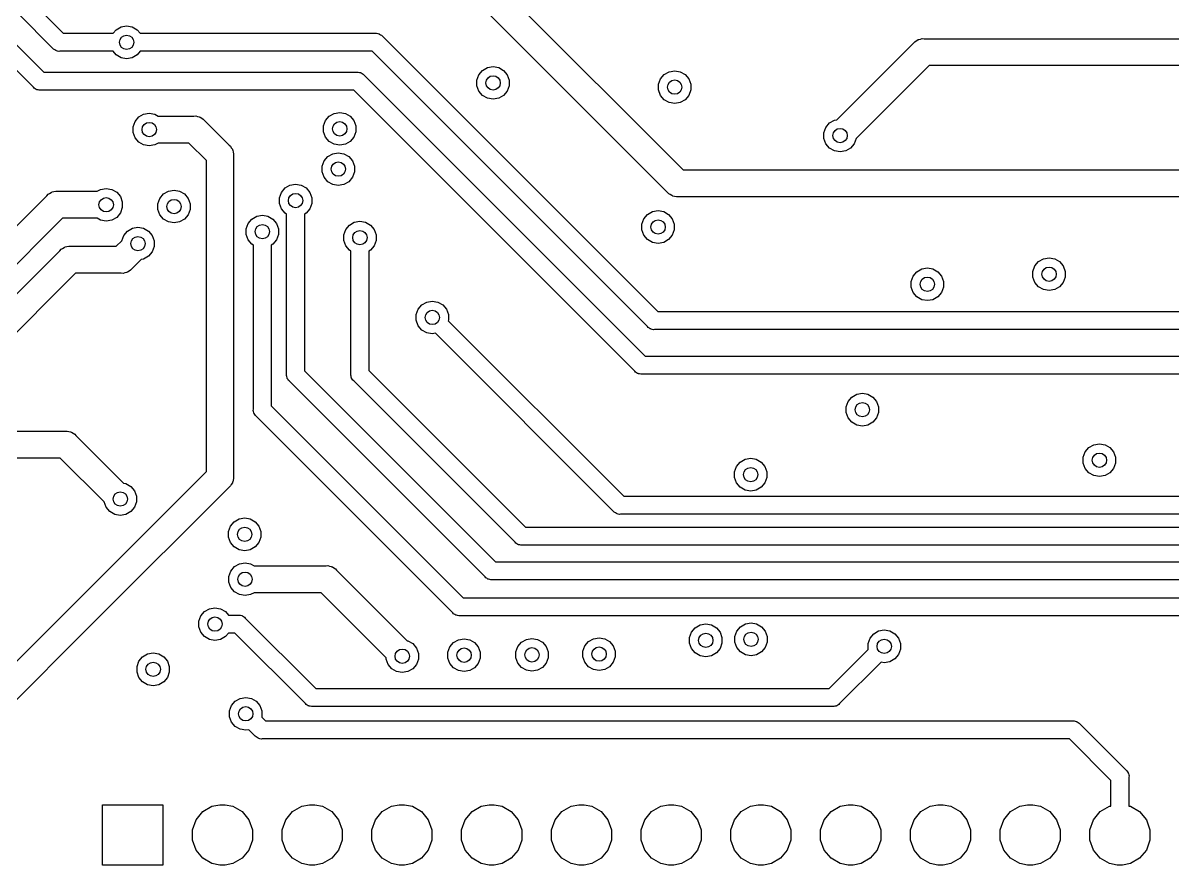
# Model space of a CAD drawing. Extents: x 91.5 to 190.2, y -113.9 to -59.9.
# Drawn here: x 132.3 to 164.84, y -111.94 to -88.1 of the extents above; entities that cross this region are included whole.
import ezdxf

# ---------------------------------------------------------------- set-up
doc = ezdxf.new("R2010")
doc.units = 0
doc.header["$MEASUREMENT"] = 0
doc.layers.add('BLACK', color=7, linetype='CONTINUOUS')

msp = doc.modelspace()

# ---------------------------------------------------------------- linework, layer by layer
at = {"layer": 'BLACK', "linetype": 'CONTINUOUS'}
for p, q in [((145.511, -86.7922), (150.978, -92.259)), ((130.784, -87.3948), (132.885, -89.496)), ((132.584, -87.5448), (133.435, -88.396)), ((150.539, -92.8976), (144.872, -87.2312)), ((133.143, -88.8218), (132.158, -87.8375)), ((132.593, -89.9218), (130.784, -88.1132)), ((135.071, -88.2137), (135.23, -88.1857)), ((135.23, -88.1857), (135.389, -88.2137)), ((133.435, -88.396), (134.846, -88.396)), ((134.846, -88.396), (134.932, -88.2944)), ((134.932, -88.2944), (135.071, -88.2137)), ((135.389, -88.2137), (135.528, -88.2944)), ((135.528, -88.2944), (135.614, -88.396)), ((135.614, -88.396), (142.269, -88.396)), ((142.269, -88.396), (142.302, -88.3931)), ((142.302, -88.3931), (142.335, -88.4018)), ((142.335, -88.4018), (142.368, -88.4076)), ((142.368, -88.4076), (142.378, -88.4133)), ((142.378, -88.4133), (142.389, -88.4162)), ((142.389, -88.4162), (142.417, -88.4356)), ((142.417, -88.4356), (142.446, -88.4524)), ((142.446, -88.4524), (142.467, -88.4782)), ((142.467, -88.4782), (149.895, -95.9061)), ((133.164, -88.8476), (133.143, -88.8218)), ((133.193, -88.8644), (133.164, -88.8476)), ((155.329, -90.8417), (157.499, -88.6724)), ((157.499, -88.6724), (157.531, -88.6336)), ((157.531, -88.6336), (157.575, -88.6084)), ((157.575, -88.6084), (157.616, -88.5794)), ((157.616, -88.5794), (157.633, -88.575)), ((157.633, -88.575), (157.648, -88.5665)), ((157.648, -88.5665), (157.697, -88.5577)), ((157.697, -88.5577), (157.746, -88.5446)), ((157.746, -88.5446), (157.797, -88.549)), ((157.797, -88.549), (170.202, -88.549)), ((133.221, -88.8838), (133.193, -88.8644)), ((133.232, -88.8867), (133.221, -88.8838)), ((133.242, -88.8924), (133.232, -88.8867)), ((133.275, -88.8982), (133.242, -88.8924)), ((133.308, -88.9069), (133.275, -88.8982)), ((133.341, -88.904), (133.308, -88.9069)), ((134.846, -88.904), (133.341, -88.904)), ((134.932, -89.0056), (134.846, -88.904)), ((135.071, -89.0863), (134.932, -89.0056)), ((135.23, -89.1143), (135.071, -89.0863)), ((135.389, -89.0863), (135.23, -89.1143)), ((135.528, -89.0056), (135.389, -89.0863)), ((135.614, -88.904), (135.528, -89.0056)), ((142.175, -88.904), (135.614, -88.904)), ((149.536, -96.2653), (142.175, -88.904)), ((132.885, -89.496), (141.749, -89.496)), ((141.749, -89.496), (141.782, -89.4931)), ((141.782, -89.4931), (141.815, -89.5018)), ((145.198, -89.5679), (145.302, -89.4444)), ((145.302, -89.4444), (145.441, -89.3637)), ((145.441, -89.3637), (145.6, -89.3357)), ((145.6, -89.3357), (145.759, -89.3637)), ((145.759, -89.3637), (145.898, -89.4444)), ((145.898, -89.4444), (146.002, -89.5679)), ((150.442, -89.5644), (150.581, -89.4837)), ((150.581, -89.4837), (150.74, -89.4557)), ((150.74, -89.4557), (150.899, -89.4837)), ((150.899, -89.4837), (151.038, -89.5644)), ((157.938, -89.311), (155.877, -91.3722)), ((170.343, -89.311), (157.938, -89.311)), ((141.815, -89.5018), (141.848, -89.5076)), ((141.848, -89.5076), (141.858, -89.5133)), ((141.858, -89.5133), (141.869, -89.5162)), ((141.869, -89.5162), (141.897, -89.5356)), ((141.897, -89.5356), (141.926, -89.5524)), ((141.926, -89.5524), (141.947, -89.5782)), ((141.947, -89.5782), (149.855, -97.4861)), ((145.143, -89.7194), (145.198, -89.5679)), ((145.143, -89.8806), (145.143, -89.7194)), ((146.002, -89.5679), (146.057, -89.7194)), ((146.057, -89.7194), (146.057, -89.8806)), ((150.283, -89.8394), (150.338, -89.6879)), ((150.338, -89.6879), (150.442, -89.5644)), ((151.038, -89.5644), (151.142, -89.6879)), ((151.142, -89.6879), (151.197, -89.8394)), ((132.614, -89.9476), (132.593, -89.9218)), ((132.643, -89.9644), (132.614, -89.9476)), ((132.671, -89.9838), (132.643, -89.9644)), ((132.682, -89.9867), (132.671, -89.9838)), ((132.692, -89.9924), (132.682, -89.9867)), ((132.725, -89.9982), (132.692, -89.9924)), ((132.758, -90.0069), (132.725, -89.9982)), ((132.791, -90.004), (132.758, -90.0069)), ((141.655, -90.004), (132.791, -90.004)), ((149.496, -97.8453), (141.655, -90.004)), ((145.198, -90.0321), (145.143, -89.8806)), ((145.302, -90.1556), (145.198, -90.0321)), ((146.002, -90.0321), (145.898, -90.1556)), ((146.057, -89.8806), (146.002, -90.0321)), ((150.283, -90.0006), (150.283, -89.8394)), ((150.338, -90.1521), (150.283, -90.0006)), ((151.197, -90.0006), (151.142, -90.1521)), ((151.197, -89.8394), (151.197, -90.0006)), ((145.441, -90.2363), (145.302, -90.1556)), ((145.6, -90.2643), (145.441, -90.2363)), ((145.759, -90.2363), (145.6, -90.2643)), ((145.898, -90.1556), (145.759, -90.2363)), ((150.442, -90.2756), (150.338, -90.1521)), ((150.581, -90.3563), (150.442, -90.2756)), ((150.74, -90.3843), (150.581, -90.3563)), ((150.899, -90.3563), (150.74, -90.3843)), ((151.038, -90.2756), (150.899, -90.3563)), ((151.142, -90.1521), (151.038, -90.2756)), ((135.468, -90.8879), (135.572, -90.7644)), ((135.572, -90.7644), (135.711, -90.6837)), ((135.711, -90.6837), (135.87, -90.6557)), ((135.87, -90.6557), (136.029, -90.6837)), ((136.029, -90.6837), (136.124, -90.739)), ((136.124, -90.739), (137.133, -90.739)), ((137.133, -90.739), (137.184, -90.7346)), ((137.184, -90.7346), (137.233, -90.7477)), ((137.233, -90.7477), (137.282, -90.7565)), ((137.282, -90.7565), (137.297, -90.765)), ((137.297, -90.765), (137.314, -90.7694)), ((137.314, -90.7694), (137.355, -90.7984)), ((137.355, -90.7984), (137.399, -90.8236)), ((140.858, -90.8679), (140.962, -90.7444)), ((140.962, -90.7444), (141.101, -90.6637)), ((141.101, -90.6637), (141.26, -90.6357)), ((141.26, -90.6357), (141.419, -90.6637)), ((141.419, -90.6637), (141.558, -90.7444)), ((141.558, -90.7444), (141.662, -90.8679)), ((135.413, -91.0394), (135.468, -90.8879)), ((135.413, -91.2006), (135.413, -91.0394)), ((137.399, -90.8236), (137.431, -90.8624)), ((137.431, -90.8624), (138.128, -91.5588)), ((140.803, -91.0194), (140.858, -90.8679)), ((140.803, -91.1806), (140.803, -91.0194)), ((141.662, -90.8679), (141.717, -91.0194)), ((141.717, -91.0194), (141.717, -91.1806)), ((154.963, -91.2094), (155.018, -91.0579)), ((155.018, -91.0579), (155.122, -90.9344)), ((155.122, -90.9344), (155.261, -90.8537)), ((155.261, -90.8537), (155.329, -90.8417)), ((135.468, -91.3521), (135.413, -91.2006)), ((135.572, -91.4756), (135.468, -91.3521)), ((140.858, -91.3321), (140.803, -91.1806)), ((140.962, -91.4556), (140.858, -91.3321)), ((141.662, -91.3321), (141.558, -91.4556)), ((141.717, -91.1806), (141.662, -91.3321)), ((154.963, -91.3706), (154.963, -91.2094)), ((155.018, -91.5221), (154.963, -91.3706)), ((155.877, -91.3722), (155.822, -91.5221)), ((135.711, -91.5563), (135.572, -91.4756)), ((135.87, -91.5843), (135.711, -91.5563)), ((136.029, -91.5563), (135.87, -91.5843)), ((136.124, -91.501), (136.029, -91.5563)), ((136.992, -91.501), (136.124, -91.501)), ((137.489, -91.9978), (136.992, -91.501)), ((138.128, -91.5588), (138.166, -91.5913)), ((138.166, -91.5913), (138.192, -91.6351)), ((138.192, -91.6351), (138.221, -91.6765)), ((138.221, -91.6765), (138.225, -91.6929)), ((138.225, -91.6929), (138.234, -91.7077)), ((138.234, -91.7077), (138.242, -91.7575)), ((138.242, -91.7575), (138.255, -91.8063)), ((141.101, -91.5363), (140.962, -91.4556)), ((141.061, -91.8037), (141.22, -91.7757)), ((141.26, -91.5643), (141.101, -91.5363)), ((141.22, -91.7757), (141.379, -91.8037)), ((141.419, -91.5363), (141.26, -91.5643)), ((141.558, -91.4556), (141.419, -91.5363)), ((155.122, -91.6456), (155.018, -91.5221)), ((155.261, -91.7263), (155.122, -91.6456)), ((155.42, -91.7543), (155.261, -91.7263)), ((155.579, -91.7263), (155.42, -91.7543)), ((155.718, -91.6456), (155.579, -91.7263)), ((155.822, -91.5221), (155.718, -91.6456)), ((137.489, -100.802), (137.489, -91.9978)), ((138.255, -91.8063), (138.251, -91.8566)), ((138.251, -91.8566), (138.251, -100.943)), ((140.763, -92.1594), (140.818, -92.0079)), ((140.818, -92.0079), (140.922, -91.8844)), ((140.922, -91.8844), (141.061, -91.8037)), ((141.379, -91.8037), (141.518, -91.8844)), ((141.518, -91.8844), (141.622, -92.0079)), ((141.622, -92.0079), (141.677, -92.1594)), ((140.763, -92.3206), (140.763, -92.1594)), ((140.818, -92.4721), (140.763, -92.3206)), ((141.677, -92.3206), (141.622, -92.4721)), ((141.677, -92.1594), (141.677, -92.3206)), ((150.978, -92.259), (169.192, -92.259)), ((139.712, -92.7744), (139.851, -92.6937)), ((139.851, -92.6937), (140.01, -92.6657)), ((140.01, -92.6657), (140.169, -92.6937)), ((140.169, -92.6937), (140.308, -92.7744)), ((140.922, -92.5956), (140.818, -92.4721)), ((141.061, -92.6763), (140.922, -92.5956)), ((141.22, -92.7043), (141.061, -92.6763)), ((141.379, -92.6763), (141.22, -92.7043)), ((141.518, -92.5956), (141.379, -92.6763)), ((141.622, -92.4721), (141.518, -92.5956)), ((125.647, -100.319), (132.974, -92.9924)), ((132.974, -92.9924), (133.006, -92.9536)), ((133.006, -92.9536), (133.05, -92.9284)), ((133.05, -92.9284), (133.091, -92.8994)), ((133.091, -92.8994), (133.108, -92.895)), ((133.108, -92.895), (133.123, -92.8865)), ((133.123, -92.8865), (133.172, -92.8777)), ((133.172, -92.8777), (133.221, -92.8646)), ((133.221, -92.8646), (133.272, -92.869)), ((133.272, -92.869), (134.396, -92.869)), ((134.396, -92.869), (134.491, -92.8137)), ((134.491, -92.8137), (134.65, -92.7857)), ((134.65, -92.7857), (134.809, -92.8137)), ((134.809, -92.8137), (134.948, -92.8944)), ((134.948, -92.8944), (135.052, -93.0179)), ((135.052, -93.0179), (135.107, -93.1694)), ((136.113, -93.2194), (136.168, -93.0679)), ((136.168, -93.0679), (136.272, -92.9444)), ((136.272, -92.9444), (136.411, -92.8637)), ((136.411, -92.8637), (136.57, -92.8357)), ((136.57, -92.8357), (136.729, -92.8637)), ((136.729, -92.8637), (136.868, -92.9444)), ((136.868, -92.9444), (136.972, -93.0679)), ((136.972, -93.0679), (137.027, -93.2194)), ((139.553, -93.0494), (139.608, -92.8979)), ((139.553, -93.2106), (139.553, -93.0494)), ((139.608, -92.8979), (139.712, -92.7744)), ((140.308, -92.7744), (140.412, -92.8979)), ((140.412, -92.8979), (140.467, -93.0494)), ((140.467, -93.0494), (140.467, -93.2106)), ((150.571, -92.9364), (150.539, -92.8976)), ((150.615, -92.9616), (150.571, -92.9364)), ((150.656, -92.9906), (150.615, -92.9616)), ((150.673, -92.995), (150.656, -92.9906)), ((150.688, -93.0035), (150.673, -92.995)), ((150.737, -93.0123), (150.688, -93.0035)), ((150.786, -93.0254), (150.737, -93.0123)), ((150.837, -93.021), (150.786, -93.0254)), ((169.333, -93.021), (150.837, -93.021)), ((135.107, -93.3306), (135.052, -93.4821)), ((135.107, -93.1694), (135.107, -93.3306)), ((136.113, -93.3806), (136.113, -93.2194)), ((136.168, -93.5321), (136.113, -93.3806)), ((137.027, -93.3806), (136.972, -93.5321)), ((137.027, -93.2194), (137.027, -93.3806)), ((139.608, -93.3621), (139.553, -93.2106)), ((139.712, -93.4856), (139.608, -93.3621)), ((140.412, -93.3621), (140.308, -93.4856)), ((140.467, -93.2106), (140.412, -93.3621)), ((133.413, -93.631), (126.086, -100.958)), ((134.396, -93.631), (133.413, -93.631)), ((134.491, -93.6863), (134.396, -93.631)), ((134.65, -93.7143), (134.491, -93.6863)), ((134.809, -93.6863), (134.65, -93.7143)), ((134.948, -93.6056), (134.809, -93.6863)), ((135.052, -93.4821), (134.948, -93.6056)), ((136.272, -93.6556), (136.168, -93.5321)), ((136.411, -93.7363), (136.272, -93.6556)), ((136.868, -93.6556), (136.729, -93.7363)), ((136.972, -93.5321), (136.868, -93.6556)), ((138.668, -93.7779), (138.772, -93.6544)), ((138.772, -93.6544), (138.911, -93.5737)), ((138.911, -93.5737), (139.07, -93.5457)), ((139.07, -93.5457), (139.229, -93.5737)), ((139.229, -93.5737), (139.368, -93.6544)), ((139.368, -93.6544), (139.472, -93.7779)), ((139.756, -93.5113), (139.712, -93.4856)), ((139.756, -98.0489), (139.756, -93.5113)), ((140.308, -93.4856), (140.264, -93.5113)), ((140.264, -93.5113), (140.264, -97.9548)), ((141.671, -93.7437), (141.83, -93.7157)), ((141.83, -93.7157), (141.989, -93.7437)), ((149.813, -93.7994), (149.868, -93.6479)), ((149.868, -93.6479), (149.972, -93.5244)), ((149.972, -93.5244), (150.111, -93.4437)), ((150.111, -93.4437), (150.27, -93.4157)), ((150.27, -93.4157), (150.429, -93.4437)), ((150.429, -93.4437), (150.568, -93.5244)), ((150.568, -93.5244), (150.672, -93.6479)), ((150.672, -93.6479), (150.727, -93.7994)), ((135.148, -94.1179), (135.252, -93.9944)), ((135.252, -93.9944), (135.391, -93.9137)), ((135.391, -93.9137), (135.55, -93.8857)), ((135.55, -93.8857), (135.709, -93.9137)), ((135.709, -93.9137), (135.848, -93.9944)), ((135.848, -93.9944), (135.952, -94.1179)), ((136.57, -93.7643), (136.411, -93.7363)), ((136.729, -93.7363), (136.57, -93.7643)), ((138.613, -93.9294), (138.668, -93.7779)), ((138.613, -94.0906), (138.613, -93.9294)), ((139.472, -93.7779), (139.527, -93.9294)), ((139.527, -93.9294), (139.527, -94.0906)), ((141.373, -94.0994), (141.428, -93.9479)), ((141.428, -93.9479), (141.532, -93.8244)), ((141.532, -93.8244), (141.671, -93.7437)), ((141.989, -93.7437), (142.128, -93.8244)), ((142.128, -93.8244), (142.232, -93.9479)), ((142.232, -93.9479), (142.287, -94.0994)), ((149.813, -93.9606), (149.813, -93.7994)), ((149.868, -94.1121), (149.813, -93.9606)), ((150.727, -93.9606), (150.672, -94.1121)), ((150.727, -93.7994), (150.727, -93.9606)), ((134.935, -94.4262), (135.093, -94.2678)), ((135.093, -94.2678), (135.148, -94.1179)), ((135.952, -94.1179), (136.007, -94.2694)), ((136.007, -94.2694), (136.007, -94.4306)), ((138.668, -94.2421), (138.613, -94.0906)), ((138.772, -94.3656), (138.668, -94.2421)), ((138.816, -94.3913), (138.772, -94.3656)), ((139.368, -94.3656), (139.324, -94.3913)), ((139.472, -94.2421), (139.368, -94.3656)), ((139.527, -94.0906), (139.472, -94.2421)), ((141.373, -94.2606), (141.373, -94.0994)), ((141.428, -94.4121), (141.373, -94.2606)), ((142.287, -94.2606), (142.232, -94.4121)), ((142.287, -94.0994), (142.287, -94.2606)), ((149.972, -94.2356), (149.868, -94.1121)), ((150.111, -94.3163), (149.972, -94.2356)), ((150.27, -94.3443), (150.111, -94.3163)), ((150.429, -94.3163), (150.27, -94.3443)), ((150.568, -94.2356), (150.429, -94.3163)), ((150.672, -94.1121), (150.568, -94.2356)), ((126.242, -101.649), (133.342, -94.5496)), ((133.342, -94.5496), (133.374, -94.5108)), ((133.374, -94.5108), (133.418, -94.4856)), ((133.418, -94.4856), (133.459, -94.4566)), ((133.459, -94.4566), (133.476, -94.4522)), ((133.476, -94.4522), (133.49, -94.4437)), ((133.49, -94.4437), (133.54, -94.4349)), ((133.54, -94.4349), (133.589, -94.4218)), ((133.589, -94.4218), (133.639, -94.4262)), ((133.639, -94.4262), (134.935, -94.4262)), ((135.848, -94.7056), (135.709, -94.7863)), ((135.952, -94.5821), (135.848, -94.7056)), ((136.007, -94.4306), (135.952, -94.5821)), ((138.816, -99.0389), (138.816, -94.3913)), ((139.324, -94.3913), (139.324, -98.9448)), ((141.532, -94.5356), (141.428, -94.4121)), ((141.576, -94.5613), (141.532, -94.5356)), ((141.576, -98.0389), (141.576, -94.5613)), ((142.128, -94.5356), (142.084, -94.5613)), ((142.084, -94.5613), (142.084, -97.9448)), ((142.232, -94.4121), (142.128, -94.5356)), ((135.641, -94.7983), (135.374, -95.0648)), ((135.709, -94.7863), (135.641, -94.7983)), ((160.878, -95.1344), (160.933, -94.9829)), ((160.933, -94.9829), (161.037, -94.8594)), ((161.037, -94.8594), (161.176, -94.7787)), ((161.176, -94.7787), (161.335, -94.7507)), ((161.335, -94.7507), (161.494, -94.7787)), ((161.494, -94.7787), (161.633, -94.8594)), ((161.633, -94.8594), (161.737, -94.9829)), ((161.737, -94.9829), (161.792, -95.1344)), ((133.781, -95.1882), (126.881, -102.088)), ((135.076, -95.1882), (133.781, -95.1882)), ((135.127, -95.1926), (135.076, -95.1882)), ((135.175, -95.1795), (135.127, -95.1926)), ((135.225, -95.1707), (135.175, -95.1795)), ((135.24, -95.1622), (135.225, -95.1707)), ((135.256, -95.1578), (135.24, -95.1622)), ((135.298, -95.1288), (135.256, -95.1578)), ((135.341, -95.1036), (135.298, -95.1288)), ((135.374, -95.0648), (135.341, -95.1036)), ((157.433, -95.4194), (157.488, -95.2679)), ((157.488, -95.2679), (157.592, -95.1444)), ((157.592, -95.1444), (157.731, -95.0637)), ((157.731, -95.0637), (157.89, -95.0357)), ((157.89, -95.0357), (158.049, -95.0637)), ((158.049, -95.0637), (158.188, -95.1444)), ((158.188, -95.1444), (158.292, -95.2679)), ((158.292, -95.2679), (158.347, -95.4194)), ((160.878, -95.2956), (160.878, -95.1344)), ((160.933, -95.4471), (160.878, -95.2956)), ((161.792, -95.2956), (161.737, -95.4471)), ((161.792, -95.1344), (161.792, -95.2956)), ((157.433, -95.5806), (157.433, -95.4194)), ((157.488, -95.7321), (157.433, -95.5806)), ((158.347, -95.5806), (158.292, -95.7321)), ((158.347, -95.4194), (158.347, -95.5806)), ((161.037, -95.5706), (160.933, -95.4471)), ((161.176, -95.6513), (161.037, -95.5706)), ((161.335, -95.6793), (161.176, -95.6513)), ((161.494, -95.6513), (161.335, -95.6793)), ((161.633, -95.5706), (161.494, -95.6513)), ((161.737, -95.4471), (161.633, -95.5706)), ((143.582, -96.0844), (143.721, -96.0037)), ((143.721, -96.0037), (143.88, -95.9757)), ((143.88, -95.9757), (144.039, -96.0037)), ((144.039, -96.0037), (144.178, -96.0844)), ((149.895, -95.9061), (149.895, -95.9061)), ((149.895, -95.9061), (150.264, -96.2746)), ((157.592, -95.8556), (157.488, -95.7321)), ((157.731, -95.9363), (157.592, -95.8556)), ((157.89, -95.9643), (157.731, -95.9363)), ((158.049, -95.9363), (157.89, -95.9643)), ((158.188, -95.8556), (158.049, -95.9363)), ((158.292, -95.7321), (158.188, -95.8556)), ((143.423, -96.3594), (143.478, -96.2079)), ((143.478, -96.2079), (143.582, -96.0844)), ((144.178, -96.0844), (144.282, -96.2079)), ((144.282, -96.2079), (144.337, -96.3594)), ((149.971, -96.7003), (149.536, -96.2653)), ((149.536, -96.2653), (149.536, -96.2653)), ((150.264, -96.2746), (168.135, -96.2746)), ((143.423, -96.5206), (143.423, -96.3594)), ((143.478, -96.6721), (143.423, -96.5206)), ((144.337, -96.5206), (144.333, -96.5334)), ((144.333, -96.5334), (149.302, -101.503)), ((144.337, -96.3594), (144.337, -96.5206)), ((143.582, -96.7956), (143.478, -96.6721)), ((143.721, -96.8763), (143.582, -96.7956)), ((143.88, -96.9043), (143.721, -96.8763)), ((143.969, -96.8885), (143.88, -96.9043)), ((149.01, -101.929), (143.969, -96.8885)), ((149.993, -96.7261), (149.971, -96.7003)), ((150.022, -96.743), (149.993, -96.7261)), ((150.05, -96.7623), (150.022, -96.743)), ((150.061, -96.7653), (150.05, -96.7623)), ((150.07, -96.7709), (150.061, -96.7653)), ((150.104, -96.7768), (150.07, -96.7709)), ((150.136, -96.7855), (150.104, -96.7768)), ((150.17, -96.7826), (150.136, -96.7855)), ((168.135, -96.7826), (150.17, -96.7826)), ((149.855, -97.4861), (149.855, -97.4861)), ((149.855, -97.4861), (149.905, -97.536)), ((149.905, -97.536), (168.126, -97.536)), ((140.264, -97.9548), (145.665, -103.356)), ((142.084, -97.9448), (146.515, -102.376)), ((149.613, -97.9618), (149.496, -97.8453)), ((149.496, -97.8453), (149.496, -97.8453)), ((139.753, -98.0825), (139.756, -98.0489)), ((139.762, -98.115), (139.753, -98.0825)), ((139.768, -98.1482), (139.762, -98.115)), ((139.773, -98.158), (139.768, -98.1482)), ((139.776, -98.169), (139.773, -98.158)), ((139.796, -98.1966), (139.776, -98.169)), ((139.812, -98.2258), (139.796, -98.1966)), ((139.838, -98.2474), (139.812, -98.2258)), ((145.373, -103.782), (139.838, -98.2474)), ((141.573, -98.0725), (141.576, -98.0389)), ((141.582, -98.105), (141.573, -98.0725)), ((141.588, -98.1382), (141.582, -98.105)), ((141.593, -98.148), (141.588, -98.1382)), ((141.596, -98.159), (141.593, -98.148)), ((141.616, -98.1866), (141.596, -98.159)), ((141.632, -98.2158), (141.616, -98.1866)), ((141.658, -98.2374), (141.632, -98.2158)), ((146.223, -102.802), (141.658, -98.2374)), ((149.634, -97.9876), (149.613, -97.9618)), ((149.663, -98.0044), (149.634, -97.9876)), ((149.691, -98.0238), (149.663, -98.0044)), ((149.702, -98.0267), (149.691, -98.0238)), ((149.712, -98.0324), (149.702, -98.0267)), ((149.745, -98.0382), (149.712, -98.0324)), ((149.778, -98.0469), (149.745, -98.0382)), ((149.811, -98.044), (149.778, -98.0469)), ((168.126, -98.044), (149.811, -98.044)), ((155.891, -98.6137), (156.05, -98.5857)), ((156.05, -98.5857), (156.209, -98.6137)), ((155.593, -98.9694), (155.648, -98.8179)), ((155.648, -98.8179), (155.752, -98.6944)), ((155.752, -98.6944), (155.891, -98.6137)), ((156.209, -98.6137), (156.348, -98.6944)), ((156.348, -98.6944), (156.452, -98.8179)), ((156.452, -98.8179), (156.507, -98.9694)), ((138.813, -99.0725), (138.816, -99.0389)), ((138.822, -99.105), (138.813, -99.0725)), ((138.828, -99.1382), (138.822, -99.105)), ((138.833, -99.148), (138.828, -99.1382)), ((138.836, -99.159), (138.833, -99.148)), ((138.856, -99.1866), (138.836, -99.159)), ((138.872, -99.2158), (138.856, -99.1866)), ((138.898, -99.2375), (138.872, -99.2158)), ((144.463, -104.802), (138.898, -99.2375)), ((139.324, -98.9448), (144.755, -104.376)), ((155.593, -99.1306), (155.593, -98.9694)), ((155.648, -99.2821), (155.593, -99.1306)), ((156.507, -99.1306), (156.452, -99.2821)), ((156.507, -98.9694), (156.507, -99.1306)), ((155.752, -99.4056), (155.648, -99.2821)), ((155.891, -99.4863), (155.752, -99.4056)), ((156.05, -99.5143), (155.891, -99.4863)), ((156.209, -99.4863), (156.05, -99.5143)), ((156.348, -99.4056), (156.209, -99.4863)), ((156.452, -99.2821), (156.348, -99.4056)), ((130.584, -99.659), (133.493, -99.659)), ((133.493, -99.659), (133.544, -99.6546)), ((133.544, -99.6546), (133.593, -99.6677)), ((133.593, -99.6677), (133.642, -99.6765)), ((133.642, -99.6765), (133.657, -99.685)), ((133.657, -99.685), (133.673, -99.6894)), ((133.673, -99.6894), (133.715, -99.7184)), ((133.715, -99.7184), (133.759, -99.7436)), ((133.759, -99.7436), (133.791, -99.7824)), ((133.791, -99.7824), (135.141, -101.132)), ((162.358, -100.248), (162.462, -100.124)), ((162.462, -100.124), (162.601, -100.044)), ((162.601, -100.044), (162.76, -100.016)), ((162.76, -100.016), (162.919, -100.044)), ((162.919, -100.044), (163.058, -100.124)), ((163.058, -100.124), (163.162, -100.248)), ((133.352, -100.421), (130.711, -100.421)), ((134.593, -101.662), (133.352, -100.421)), ((152.488, -100.658), (152.592, -100.534)), ((152.592, -100.534), (152.731, -100.454)), ((152.731, -100.454), (152.89, -100.426)), ((152.89, -100.426), (153.049, -100.454)), ((153.049, -100.454), (153.188, -100.534)), ((153.188, -100.534), (153.292, -100.658)), ((162.303, -100.399), (162.358, -100.248)), ((162.303, -100.561), (162.303, -100.399)), ((162.358, -100.712), (162.303, -100.561)), ((163.162, -100.248), (163.217, -100.399)), ((163.217, -100.561), (163.162, -100.712)), ((163.217, -100.399), (163.217, -100.561)), ((133.874, -104.417), (137.489, -100.802)), ((152.433, -100.809), (152.488, -100.658)), ((152.433, -100.971), (152.433, -100.809)), ((153.292, -100.658), (153.347, -100.809)), ((153.347, -100.809), (153.347, -100.971)), ((162.462, -100.836), (162.358, -100.712)), ((162.601, -100.916), (162.462, -100.836)), ((163.058, -100.836), (162.919, -100.916)), ((163.162, -100.712), (163.058, -100.836)), ((135.141, -101.132), (135.209, -101.144)), ((135.209, -101.144), (135.348, -101.224)), ((138.166, -101.209), (138.128, -101.241)), ((138.192, -101.165), (138.166, -101.209)), ((138.221, -101.124), (138.192, -101.165)), ((138.225, -101.107), (138.221, -101.124)), ((138.234, -101.092), (138.225, -101.107)), ((138.242, -101.043), (138.234, -101.092)), ((138.255, -100.994), (138.242, -101.043)), ((138.251, -100.943), (138.255, -100.994)), ((152.488, -101.122), (152.433, -100.971)), ((152.592, -101.246), (152.488, -101.122)), ((153.292, -101.122), (153.188, -101.246)), ((153.347, -100.971), (153.292, -101.122)), ((162.76, -100.944), (162.601, -100.916)), ((162.919, -100.916), (162.76, -100.944)), ((138.128, -101.241), (134.413, -104.956)), ((135.348, -101.224), (135.452, -101.348)), ((135.452, -101.348), (135.507, -101.499)), ((135.507, -101.499), (135.507, -101.661)), ((149.302, -101.503), (167.248, -101.503)), ((152.731, -101.326), (152.592, -101.246)), ((152.89, -101.354), (152.731, -101.326)), ((153.049, -101.326), (152.89, -101.354)), ((153.188, -101.246), (153.049, -101.326)), ((134.648, -101.812), (134.593, -101.662)), ((134.752, -101.936), (134.648, -101.812)), ((135.452, -101.812), (135.348, -101.936)), ((135.507, -101.661), (135.452, -101.812)), ((134.891, -102.016), (134.752, -101.936)), ((135.05, -102.044), (134.891, -102.016)), ((135.209, -102.016), (135.05, -102.044)), ((135.348, -101.936), (135.209, -102.016)), ((138.272, -102.224), (138.411, -102.144)), ((138.411, -102.144), (138.57, -102.116)), ((138.57, -102.116), (138.729, -102.144)), ((138.729, -102.144), (138.868, -102.224)), ((149.031, -101.955), (149.01, -101.929)), ((149.061, -101.972), (149.031, -101.955)), ((149.088, -101.991), (149.061, -101.972)), ((149.099, -101.994), (149.088, -101.991)), ((149.109, -102), (149.099, -101.994)), ((149.142, -102.005), (149.109, -102)), ((149.175, -102.014), (149.142, -102.005)), ((149.208, -102.011), (149.175, -102.014)), ((167.342, -102.011), (149.208, -102.011)), ((138.113, -102.499), (138.168, -102.348)), ((138.113, -102.661), (138.113, -102.499)), ((138.168, -102.348), (138.272, -102.224)), ((138.868, -102.224), (138.972, -102.348)), ((138.972, -102.348), (139.027, -102.499)), ((139.027, -102.499), (139.027, -102.661)), ((146.515, -102.376), (167.895, -102.376)), ((138.168, -102.812), (138.113, -102.661)), ((138.272, -102.936), (138.168, -102.812)), ((138.972, -102.812), (138.868, -102.936)), ((139.027, -102.661), (138.972, -102.812)), ((146.244, -102.828), (146.223, -102.802)), ((146.273, -102.844), (146.244, -102.828)), ((138.411, -103.016), (138.272, -102.936)), ((138.57, -103.044), (138.411, -103.016)), ((138.729, -103.016), (138.57, -103.044)), ((138.868, -102.936), (138.729, -103.016)), ((146.301, -102.864), (146.273, -102.844)), ((146.312, -102.867), (146.301, -102.864)), ((146.322, -102.872), (146.312, -102.867)), ((146.355, -102.878), (146.322, -102.872)), ((146.388, -102.887), (146.355, -102.878)), ((146.421, -102.884), (146.388, -102.887)), ((167.989, -102.884), (146.421, -102.884)), ((138.282, -103.494), (138.421, -103.414)), ((138.421, -103.414), (138.58, -103.386)), ((138.58, -103.386), (138.739, -103.414)), ((138.739, -103.414), (138.834, -103.469)), ((138.834, -103.469), (140.873, -103.469)), ((140.873, -103.469), (140.924, -103.465)), ((140.924, -103.465), (140.973, -103.478)), ((140.973, -103.478), (141.022, -103.486)), ((141.022, -103.486), (141.037, -103.495)), ((145.665, -103.356), (168.345, -103.356)), ((138.123, -103.769), (138.178, -103.618)), ((138.123, -103.931), (138.123, -103.769)), ((138.178, -103.618), (138.282, -103.494)), ((141.037, -103.495), (141.053, -103.499)), ((141.053, -103.499), (141.095, -103.528)), ((141.095, -103.528), (141.139, -103.554)), ((141.139, -103.554), (141.171, -103.592)), ((141.171, -103.592), (143.169, -105.59)), ((145.394, -103.808), (145.373, -103.782)), ((145.423, -103.824), (145.394, -103.808)), ((138.178, -104.082), (138.123, -103.931)), ((138.282, -104.206), (138.178, -104.082)), ((145.451, -103.844), (145.423, -103.824)), ((145.462, -103.847), (145.451, -103.844)), ((145.472, -103.852), (145.462, -103.847)), ((145.505, -103.858), (145.472, -103.852)), ((145.538, -103.867), (145.505, -103.858)), ((145.571, -103.864), (145.538, -103.867)), ((168.439, -103.864), (145.571, -103.864)), ((130.052, -108.239), (133.874, -104.417)), ((133.874, -104.417), (133.874, -104.417)), ((138.421, -104.286), (138.282, -104.206)), ((138.58, -104.314), (138.421, -104.286)), ((138.739, -104.286), (138.58, -104.314)), ((138.834, -104.231), (138.739, -104.286)), ((140.732, -104.231), (138.834, -104.231)), ((142.573, -106.072), (140.732, -104.231)), ((144.755, -104.376), (168.815, -104.376)), ((137.328, -104.888), (137.432, -104.764)), ((137.432, -104.764), (137.571, -104.684)), ((137.571, -104.684), (137.73, -104.656)), ((137.73, -104.656), (137.889, -104.684)), ((137.889, -104.684), (138.028, -104.764)), ((138.028, -104.764), (138.114, -104.866)), ((134.413, -104.956), (130.691, -108.678)), ((134.413, -104.956), (134.413, -104.956)), ((137.273, -105.039), (137.328, -104.888)), ((137.273, -105.201), (137.273, -105.039)), ((138.114, -104.866), (138.389, -104.866)), ((138.389, -104.866), (138.422, -104.863)), ((138.422, -104.863), (138.455, -104.872)), ((138.455, -104.872), (138.488, -104.878)), ((138.488, -104.878), (138.498, -104.883)), ((138.498, -104.883), (138.509, -104.886)), ((138.509, -104.886), (138.537, -104.906)), ((138.537, -104.906), (138.566, -104.922)), ((138.566, -104.922), (138.587, -104.948)), ((138.587, -104.948), (140.585, -106.946)), ((144.484, -104.828), (144.463, -104.802)), ((144.513, -104.844), (144.484, -104.828)), ((144.541, -104.864), (144.513, -104.844)), ((144.552, -104.867), (144.541, -104.864)), ((144.562, -104.872), (144.552, -104.867)), ((144.595, -104.878), (144.562, -104.872)), ((144.628, -104.887), (144.595, -104.878)), ((144.661, -104.884), (144.628, -104.887)), ((168.909, -104.884), (144.661, -104.884)), ((151.461, -105.144), (151.62, -105.116)), ((151.62, -105.116), (151.779, -105.144)), ((152.602, -105.194), (152.741, -105.114)), ((152.741, -105.114), (152.9, -105.086)), ((152.9, -105.086), (153.059, -105.114)), ((153.059, -105.114), (153.198, -105.194)), ((137.328, -105.352), (137.273, -105.201)), ((137.432, -105.476), (137.328, -105.352)), ((138.114, -105.374), (138.028, -105.476)), ((138.295, -105.374), (138.114, -105.374)), ((140.293, -107.372), (138.295, -105.374)), ((151.163, -105.499), (151.218, -105.348)), ((151.218, -105.348), (151.322, -105.224)), ((151.322, -105.224), (151.461, -105.144)), ((151.779, -105.144), (151.918, -105.224)), ((151.918, -105.224), (152.022, -105.348)), ((152.022, -105.348), (152.077, -105.499)), ((152.443, -105.469), (152.498, -105.318)), ((152.498, -105.318), (152.602, -105.194)), ((153.198, -105.194), (153.302, -105.318)), ((153.302, -105.318), (153.357, -105.469)), ((156.268, -105.518), (156.372, -105.394)), ((156.372, -105.394), (156.511, -105.314)), ((156.511, -105.314), (156.67, -105.286)), ((156.67, -105.286), (156.829, -105.314)), ((156.829, -105.314), (156.968, -105.394)), ((156.968, -105.394), (157.072, -105.518)), ((137.571, -105.556), (137.432, -105.476)), ((137.73, -105.584), (137.571, -105.556)), ((137.889, -105.556), (137.73, -105.584)), ((138.028, -105.476), (137.889, -105.556)), ((143.169, -105.59), (143.189, -105.594)), ((143.189, -105.594), (143.328, -105.674)), ((143.328, -105.674), (143.432, -105.798)), ((144.323, -105.919), (144.378, -105.768)), ((144.378, -105.768), (144.482, -105.644)), ((144.482, -105.644), (144.621, -105.564)), ((144.621, -105.564), (144.78, -105.536)), ((144.78, -105.536), (144.939, -105.564)), ((144.939, -105.564), (145.078, -105.644)), ((145.078, -105.644), (145.182, -105.768)), ((145.182, -105.768), (145.237, -105.919)), ((146.243, -105.909), (146.298, -105.758)), ((146.298, -105.758), (146.402, -105.634)), ((146.402, -105.634), (146.541, -105.554)), ((146.541, -105.554), (146.7, -105.526)), ((146.7, -105.526), (146.859, -105.554)), ((146.859, -105.554), (146.998, -105.634)), ((146.998, -105.634), (147.102, -105.758)), ((147.102, -105.758), (147.157, -105.909)), ((148.143, -105.889), (148.198, -105.738)), ((148.198, -105.738), (148.302, -105.614)), ((148.302, -105.614), (148.441, -105.534)), ((148.441, -105.534), (148.6, -105.506)), ((148.6, -105.506), (148.759, -105.534)), ((148.759, -105.534), (148.898, -105.614)), ((148.898, -105.614), (149.002, -105.738)), ((149.002, -105.738), (149.057, -105.889)), ((151.163, -105.661), (151.163, -105.499)), ((151.218, -105.812), (151.163, -105.661)), ((152.077, -105.661), (152.022, -105.812)), ((152.077, -105.499), (152.077, -105.661)), ((152.443, -105.631), (152.443, -105.469)), ((152.498, -105.782), (152.443, -105.631)), ((153.357, -105.631), (153.302, -105.782)), ((153.357, -105.469), (153.357, -105.631)), ((156.213, -105.669), (156.268, -105.518)), ((156.213, -105.831), (156.213, -105.669)), ((157.072, -105.518), (157.127, -105.669)), ((157.127, -105.669), (157.127, -105.831)), ((135.578, -106.168), (135.682, -106.044)), ((135.682, -106.044), (135.821, -105.964)), ((135.821, -105.964), (135.98, -105.936)), ((135.98, -105.936), (136.139, -105.964)), ((136.139, -105.964), (136.278, -106.044)), ((136.278, -106.044), (136.382, -106.168)), ((142.573, -106.111), (142.573, -106.072)), ((143.432, -105.798), (143.487, -105.949)), ((143.487, -105.949), (143.487, -106.111)), ((144.323, -106.081), (144.323, -105.919)), ((144.378, -106.232), (144.323, -106.081)), ((145.237, -106.081), (145.182, -106.232)), ((145.237, -105.919), (145.237, -106.081)), ((146.243, -106.071), (146.243, -105.909)), ((146.298, -106.222), (146.243, -106.071)), ((147.157, -106.071), (147.102, -106.222)), ((147.157, -105.909), (147.157, -106.071)), ((148.143, -106.051), (148.143, -105.889)), ((148.198, -106.202), (148.143, -106.051)), ((149.057, -106.051), (149.002, -106.202)), ((149.057, -105.889), (149.057, -106.051)), ((151.322, -105.936), (151.218, -105.812)), ((151.461, -106.016), (151.322, -105.936)), ((151.62, -106.044), (151.461, -106.016)), ((151.779, -106.016), (151.62, -106.044)), ((151.918, -105.936), (151.779, -106.016)), ((152.022, -105.812), (151.918, -105.936)), ((152.602, -105.906), (152.498, -105.782)), ((152.741, -105.986), (152.602, -105.906)), ((152.9, -106.014), (152.741, -105.986)), ((153.059, -105.986), (152.9, -106.014)), ((153.198, -105.906), (153.059, -105.986)), ((153.302, -105.782), (153.198, -105.906)), ((155.115, -106.946), (156.217, -105.843)), ((156.217, -105.843), (156.213, -105.831)), ((157.072, -105.982), (156.968, -106.106)), ((157.127, -105.831), (157.072, -105.982)), ((135.523, -106.319), (135.578, -106.168)), ((135.523, -106.481), (135.523, -106.319)), ((136.382, -106.168), (136.437, -106.319)), ((136.437, -106.319), (136.437, -106.481)), ((142.628, -106.262), (142.573, -106.111)), ((142.732, -106.386), (142.628, -106.262)), ((142.871, -106.466), (142.732, -106.386)), ((143.328, -106.386), (143.189, -106.466)), ((143.432, -106.262), (143.328, -106.386)), ((143.487, -106.111), (143.432, -106.262)), ((144.482, -106.356), (144.378, -106.232)), ((144.621, -106.436), (144.482, -106.356)), ((145.078, -106.356), (144.939, -106.436)), ((145.182, -106.232), (145.078, -106.356)), ((146.402, -106.346), (146.298, -106.222)), ((146.541, -106.426), (146.402, -106.346)), ((146.998, -106.346), (146.859, -106.426)), ((147.102, -106.222), (146.998, -106.346)), ((148.302, -106.326), (148.198, -106.202)), ((148.441, -106.406), (148.302, -106.326)), ((148.6, -106.434), (148.441, -106.406)), ((148.759, -106.406), (148.6, -106.434)), ((148.898, -106.326), (148.759, -106.406)), ((149.002, -106.202), (148.898, -106.326)), ((156.581, -106.199), (155.407, -107.372)), ((156.67, -106.214), (156.581, -106.199)), ((156.829, -106.186), (156.67, -106.214)), ((156.968, -106.106), (156.829, -106.186)), ((135.578, -106.632), (135.523, -106.481)), ((135.682, -106.756), (135.578, -106.632)), ((136.382, -106.632), (136.278, -106.756)), ((136.437, -106.481), (136.382, -106.632)), ((143.03, -106.494), (142.871, -106.466)), ((143.189, -106.466), (143.03, -106.494)), ((144.78, -106.464), (144.621, -106.436)), ((144.939, -106.436), (144.78, -106.464)), ((146.7, -106.454), (146.541, -106.426)), ((146.859, -106.426), (146.7, -106.454)), ((135.821, -106.836), (135.682, -106.756)), ((135.98, -106.864), (135.821, -106.836)), ((136.139, -106.836), (135.98, -106.864)), ((136.278, -106.756), (136.139, -106.836)), ((140.585, -106.946), (155.115, -106.946)), ((138.198, -107.428), (138.302, -107.304)), ((138.302, -107.304), (138.441, -107.224)), ((138.441, -107.224), (138.6, -107.196)), ((138.6, -107.196), (138.759, -107.224)), ((138.759, -107.224), (138.898, -107.304)), ((138.898, -107.304), (139.002, -107.428)), ((140.314, -107.398), (140.293, -107.372)), ((140.343, -107.414), (140.314, -107.398)), ((155.386, -107.398), (155.357, -107.414)), ((155.407, -107.372), (155.386, -107.398)), ((138.143, -107.579), (138.198, -107.428)), ((138.143, -107.741), (138.143, -107.579)), ((139.002, -107.428), (139.057, -107.579)), ((139.057, -107.579), (139.057, -107.741)), ((140.371, -107.434), (140.343, -107.414)), ((140.382, -107.437), (140.371, -107.434)), ((140.392, -107.442), (140.382, -107.437)), ((140.425, -107.448), (140.392, -107.442)), ((140.458, -107.457), (140.425, -107.448)), ((140.491, -107.454), (140.458, -107.457)), ((155.209, -107.454), (140.491, -107.454)), ((155.242, -107.457), (155.209, -107.454)), ((155.275, -107.448), (155.242, -107.457)), ((155.308, -107.442), (155.275, -107.448)), ((155.318, -107.437), (155.308, -107.442)), ((155.329, -107.434), (155.318, -107.437)), ((155.357, -107.414), (155.329, -107.434)), ((138.198, -107.892), (138.143, -107.741)), ((138.302, -108.016), (138.198, -107.892)), ((138.441, -108.096), (138.302, -108.016)), ((139.057, -107.741), (139.053, -107.753)), ((139.053, -107.753), (139.162, -107.863)), ((139.162, -107.863), (162.006, -107.863)), ((162.006, -107.863), (162.04, -107.86)), ((162.04, -107.86), (162.072, -107.869)), ((162.072, -107.869), (162.105, -107.875)), ((162.105, -107.875), (162.115, -107.881)), ((162.115, -107.881), (162.126, -107.883)), ((162.126, -107.883), (162.154, -107.903)), ((162.154, -107.903), (162.183, -107.92)), ((162.183, -107.92), (162.205, -107.945)), ((162.205, -107.945), (163.512, -109.253)), ((138.6, -108.124), (138.441, -108.096)), ((138.689, -108.109), (138.6, -108.124)), ((138.87, -108.289), (138.689, -108.109)), ((138.891, -108.315), (138.87, -108.289)), ((138.921, -108.332), (138.891, -108.315)), ((138.948, -108.351), (138.921, -108.332)), ((138.959, -108.354), (138.948, -108.351)), ((138.969, -108.36), (138.959, -108.354)), ((139.002, -108.365), (138.969, -108.36)), ((139.035, -108.374), (139.002, -108.365)), ((139.068, -108.371), (139.035, -108.374)), ((161.912, -108.371), (139.068, -108.371)), ((163.086, -109.545), (161.912, -108.371)), ((163.512, -109.253), (163.538, -109.274)), ((163.538, -109.274), (163.554, -109.303)), ((163.554, -109.303), (163.574, -109.331)), ((163.574, -109.331), (163.577, -109.342)), ((163.577, -109.342), (163.582, -109.352)), ((163.086, -110.272), (163.086, -109.545)), ((163.582, -109.352), (163.588, -109.385)), ((163.588, -109.385), (163.597, -109.418)), ((163.597, -109.418), (163.594, -109.451)), ((163.594, -109.451), (163.594, -110.272)), ((134.55, -111.94), (134.55, -110.24)), ((134.55, -110.24), (136.25, -110.24)), ((136.25, -110.24), (136.25, -111.94)), ((137.385, -110.429), (137.645, -110.279)), ((137.645, -110.279), (137.866, -110.24)), ((137.866, -110.24), (138.014, -110.24)), ((138.014, -110.24), (138.235, -110.279)), ((138.235, -110.279), (138.495, -110.429)), ((139.925, -110.429), (140.185, -110.279)), ((140.185, -110.279), (140.406, -110.24)), ((140.406, -110.24), (140.554, -110.24)), ((140.554, -110.24), (140.775, -110.279)), ((140.775, -110.279), (141.035, -110.429)), ((142.465, -110.429), (142.725, -110.279)), ((142.725, -110.279), (142.946, -110.24)), ((142.946, -110.24), (143.094, -110.24)), ((143.094, -110.24), (143.315, -110.279)), ((143.315, -110.279), (143.575, -110.429)), ((145.005, -110.429), (145.265, -110.279)), ((145.265, -110.279), (145.486, -110.24)), ((145.486, -110.24), (145.634, -110.24)), ((145.634, -110.24), (145.855, -110.279)), ((145.855, -110.279), (146.115, -110.429)), ((147.545, -110.429), (147.805, -110.279)), ((147.805, -110.279), (148.026, -110.24)), ((148.026, -110.24), (148.174, -110.24)), ((148.174, -110.24), (148.395, -110.279)), ((148.395, -110.279), (148.655, -110.429)), ((150.085, -110.429), (150.345, -110.279)), ((150.345, -110.279), (150.566, -110.24)), ((150.566, -110.24), (150.714, -110.24)), ((150.714, -110.24), (150.935, -110.279)), ((150.935, -110.279), (151.195, -110.429)), ((152.625, -110.429), (152.885, -110.279)), ((152.885, -110.279), (153.106, -110.24)), ((153.106, -110.24), (153.254, -110.24)), ((153.254, -110.24), (153.475, -110.279)), ((153.475, -110.279), (153.735, -110.429)), ((155.165, -110.429), (155.425, -110.279)), ((155.425, -110.279), (155.646, -110.24)), ((155.646, -110.24), (155.794, -110.24)), ((155.794, -110.24), (156.015, -110.279)), ((156.015, -110.279), (156.275, -110.429)), ((157.705, -110.429), (157.965, -110.279)), ((157.965, -110.279), (158.186, -110.24)), ((158.186, -110.24), (158.334, -110.24)), ((158.334, -110.24), (158.555, -110.279)), ((158.555, -110.279), (158.815, -110.429)), ((160.245, -110.429), (160.505, -110.279)), ((160.505, -110.279), (160.726, -110.24)), ((160.726, -110.24), (160.874, -110.24)), ((160.874, -110.24), (161.095, -110.279)), ((161.095, -110.279), (161.355, -110.429)), ((162.785, -110.429), (163.045, -110.279)), ((163.045, -110.279), (163.086, -110.272)), ((163.594, -110.272), (163.635, -110.279)), ((163.635, -110.279), (163.895, -110.429)), ((137.193, -110.658), (137.385, -110.429)), ((138.495, -110.429), (138.687, -110.658)), ((139.733, -110.658), (139.925, -110.429)), ((141.035, -110.429), (141.227, -110.658)), ((142.273, -110.658), (142.465, -110.429)), ((143.575, -110.429), (143.767, -110.658)), ((144.813, -110.658), (145.005, -110.429)), ((146.115, -110.429), (146.307, -110.658)), ((147.353, -110.658), (147.545, -110.429)), ((148.655, -110.429), (148.847, -110.658)), ((149.893, -110.658), (150.085, -110.429)), ((151.195, -110.429), (151.387, -110.658)), ((152.433, -110.658), (152.625, -110.429)), ((153.735, -110.429), (153.927, -110.658)), ((154.973, -110.658), (155.165, -110.429)), ((156.275, -110.429), (156.467, -110.658)), ((157.513, -110.658), (157.705, -110.429)), ((158.815, -110.429), (159.007, -110.658)), ((160.053, -110.658), (160.245, -110.429)), ((161.355, -110.429), (161.547, -110.658)), ((162.593, -110.658), (162.785, -110.429)), ((163.895, -110.429), (164.087, -110.658)), ((137.09, -110.94), (137.193, -110.658)), ((137.09, -111.24), (137.09, -110.94)), ((138.687, -110.658), (138.79, -110.94)), ((138.79, -110.94), (138.79, -111.24)), ((139.63, -110.94), (139.733, -110.658)), ((139.63, -111.24), (139.63, -110.94)), ((141.227, -110.658), (141.33, -110.94)), ((141.33, -110.94), (141.33, -111.24)), ((142.17, -110.94), (142.273, -110.658)), ((142.17, -111.24), (142.17, -110.94)), ((143.767, -110.658), (143.87, -110.94)), ((143.87, -110.94), (143.87, -111.24)), ((144.71, -110.94), (144.813, -110.658)), ((144.71, -111.24), (144.71, -110.94)), ((146.307, -110.658), (146.41, -110.94)), ((146.41, -110.94), (146.41, -111.24)), ((147.25, -110.94), (147.353, -110.658)), ((147.25, -111.24), (147.25, -110.94)), ((148.847, -110.658), (148.95, -110.94)), ((148.95, -110.94), (148.95, -111.24)), ((149.79, -110.94), (149.893, -110.658)), ((149.79, -111.24), (149.79, -110.94)), ((151.387, -110.658), (151.49, -110.94)), ((151.49, -110.94), (151.49, -111.24)), ((152.33, -110.94), (152.433, -110.658)), ((152.33, -111.24), (152.33, -110.94)), ((153.927, -110.658), (154.03, -110.94)), ((154.03, -110.94), (154.03, -111.24)), ((154.87, -110.94), (154.973, -110.658)), ((154.87, -111.24), (154.87, -110.94)), ((156.467, -110.658), (156.57, -110.94)), ((156.57, -110.94), (156.57, -111.24)), ((157.41, -110.94), (157.513, -110.658)), ((157.41, -111.24), (157.41, -110.94)), ((159.007, -110.658), (159.11, -110.94)), ((159.11, -110.94), (159.11, -111.24)), ((159.95, -110.94), (160.053, -110.658)), ((159.95, -111.24), (159.95, -110.94)), ((161.547, -110.658), (161.65, -110.94)), ((161.65, -110.94), (161.65, -111.24)), ((162.49, -110.94), (162.593, -110.658)), ((162.49, -111.24), (162.49, -110.94)), ((164.087, -110.658), (164.19, -110.94)), ((164.19, -110.94), (164.19, -111.24)), ((137.193, -111.522), (137.09, -111.24)), ((138.79, -111.24), (138.687, -111.522)), ((139.733, -111.522), (139.63, -111.24)), ((141.33, -111.24), (141.227, -111.522)), ((142.273, -111.522), (142.17, -111.24)), ((143.87, -111.24), (143.767, -111.522)), ((144.813, -111.522), (144.71, -111.24)), ((146.41, -111.24), (146.307, -111.522)), ((147.353, -111.522), (147.25, -111.24)), ((148.95, -111.24), (148.847, -111.522)), ((149.893, -111.522), (149.79, -111.24)), ((151.49, -111.24), (151.387, -111.522)), ((152.433, -111.522), (152.33, -111.24)), ((154.03, -111.24), (153.927, -111.522)), ((154.973, -111.522), (154.87, -111.24)), ((156.57, -111.24), (156.467, -111.522)), ((157.513, -111.522), (157.41, -111.24)), ((159.11, -111.24), (159.007, -111.522)), ((160.053, -111.522), (159.95, -111.24)), ((161.65, -111.24), (161.547, -111.522)), ((162.593, -111.522), (162.49, -111.24)), ((164.19, -111.24), (164.087, -111.522)), ((137.385, -111.751), (137.193, -111.522)), ((138.687, -111.522), (138.495, -111.751)), ((139.925, -111.751), (139.733, -111.522)), ((141.227, -111.522), (141.035, -111.751)), ((142.465, -111.751), (142.273, -111.522)), ((143.767, -111.522), (143.575, -111.751)), ((145.005, -111.751), (144.813, -111.522)), ((146.307, -111.522), (146.115, -111.751)), ((147.545, -111.751), (147.353, -111.522)), ((148.847, -111.522), (148.655, -111.751)), ((150.085, -111.751), (149.893, -111.522)), ((151.387, -111.522), (151.195, -111.751)), ((152.625, -111.751), (152.433, -111.522)), ((153.927, -111.522), (153.735, -111.751)), ((155.165, -111.751), (154.973, -111.522)), ((156.467, -111.522), (156.275, -111.751)), ((157.705, -111.751), (157.513, -111.522)), ((159.007, -111.522), (158.815, -111.751)), ((160.245, -111.751), (160.053, -111.522)), ((161.547, -111.522), (161.355, -111.751)), ((162.785, -111.751), (162.593, -111.522)), ((164.087, -111.522), (163.895, -111.751)), ((136.25, -111.94), (134.55, -111.94)), ((137.645, -111.901), (137.385, -111.751)), ((137.866, -111.94), (137.645, -111.901)), ((138.014, -111.94), (137.866, -111.94)), ((138.235, -111.901), (138.014, -111.94)), ((138.495, -111.751), (138.235, -111.901)), ((140.185, -111.901), (139.925, -111.751)), ((140.406, -111.94), (140.185, -111.901)), ((140.554, -111.94), (140.406, -111.94)), ((140.775, -111.901), (140.554, -111.94)), ((141.035, -111.751), (140.775, -111.901)), ((142.725, -111.901), (142.465, -111.751)), ((142.946, -111.94), (142.725, -111.901)), ((143.094, -111.94), (142.946, -111.94)), ((143.315, -111.901), (143.094, -111.94)), ((143.575, -111.751), (143.315, -111.901)), ((145.265, -111.901), (145.005, -111.751)), ((145.486, -111.94), (145.265, -111.901)), ((145.634, -111.94), (145.486, -111.94)), ((145.855, -111.901), (145.634, -111.94)), ((146.115, -111.751), (145.855, -111.901)), ((147.805, -111.901), (147.545, -111.751)), ((148.026, -111.94), (147.805, -111.901)), ((148.174, -111.94), (148.026, -111.94)), ((148.395, -111.901), (148.174, -111.94)), ((148.655, -111.751), (148.395, -111.901)), ((150.345, -111.901), (150.085, -111.751)), ((150.566, -111.94), (150.345, -111.901)), ((150.714, -111.94), (150.566, -111.94)), ((150.935, -111.901), (150.714, -111.94)), ((151.195, -111.751), (150.935, -111.901)), ((152.885, -111.901), (152.625, -111.751)), ((153.106, -111.94), (152.885, -111.901)), ((153.254, -111.94), (153.106, -111.94)), ((153.475, -111.901), (153.254, -111.94)), ((153.735, -111.751), (153.475, -111.901)), ((155.425, -111.901), (155.165, -111.751)), ((155.646, -111.94), (155.425, -111.901)), ((155.794, -111.94), (155.646, -111.94)), ((156.015, -111.901), (155.794, -111.94)), ((156.275, -111.751), (156.015, -111.901)), ((157.965, -111.901), (157.705, -111.751)), ((158.186, -111.94), (157.965, -111.901)), ((158.334, -111.94), (158.186, -111.94)), ((158.555, -111.901), (158.334, -111.94)), ((158.815, -111.751), (158.555, -111.901)), ((160.505, -111.901), (160.245, -111.751)), ((160.726, -111.94), (160.505, -111.901)), ((160.874, -111.94), (160.726, -111.94)), ((161.095, -111.901), (160.874, -111.94)), ((161.355, -111.751), (161.095, -111.901)), ((163.045, -111.901), (162.785, -111.751)), ((163.266, -111.94), (163.045, -111.901)), ((163.414, -111.94), (163.266, -111.94)), ((163.635, -111.901), (163.414, -111.94)), ((163.895, -111.751), (163.635, -111.901))]:
    msp.add_line(p, q, dxfattribs=at)
at = {"layer": 'BLACK'}
for centre in [(135.23, -88.65), (145.6, -89.8), (150.74, -89.92), (135.87, -91.12), (141.26, -91.1), (155.42, -91.29), (141.22, -92.24), (134.65, -93.25), (140.01, -93.13), (136.57, -93.3), (150.27, -93.88), (139.07, -94.01), (141.83, -94.18), (135.55, -94.35), (161.335, -95.215), (157.89, -95.5), (143.88, -96.44), (156.05, -99.05), (162.76, -100.48), (152.89, -100.89), (135.05, -101.58), (138.57, -102.58), (138.58, -103.85), (137.73, -105.12), (151.62, -105.58), (152.9, -105.55), (148.6, -105.97), (156.67, -105.75), (143.03, -106.03), (144.78, -106), (146.7, -105.99), (135.98, -106.4), (138.6, -107.66)]:
    msp.add_circle(centre, 0.2032, dxfattribs=at)

doc.saveas('drawing.dxf')
